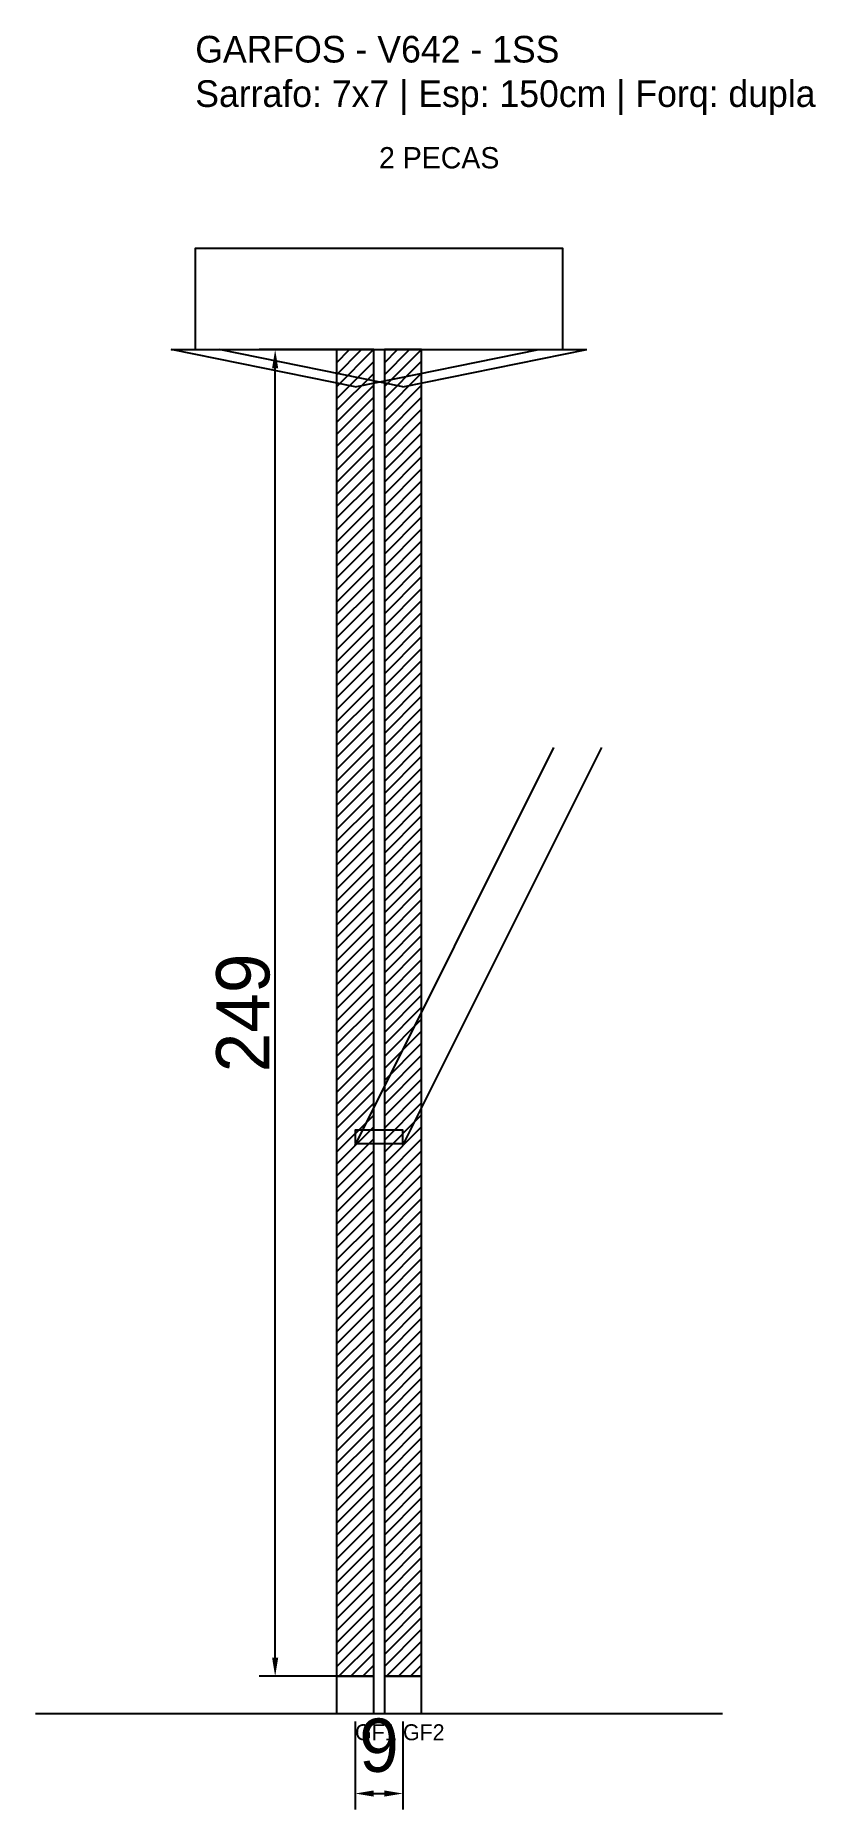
# Model space of a CAD drawing. Header units: metres. Extents: x -30 to 116, y -25 to 308.
import ezdxf

# ---------------------------------------------------------------- set-up
doc = ezdxf.new("R2010")
doc.units = ezdxf.units.M
for name, color, linetype in [('BARRA_ANCORAGEM', 1, 'Continuous'), ('COTA', 241, 'Continuous'), ('GARFOS OK', 3, 'Continuous'), ('NOME DA VIGA', 6, 'Continuous'), ('SARR_7x7', 40, 'Continuous'), ('TIRAS REESCORAMENTO', 252, 'Continuous'), ('VIGAS', 3, 'Continuous')]:
    doc.layers.add(name, color=color, linetype=linetype)
doc.dimstyles.new('EZ DXF', dxfattribs={"dimtxt": 10, "dimasz": 3.5, "dimexe": 3, "dimexo": 1.5, "dimgap": 1, "dimtad": 1, "dimdec": 1, "dimdsep": 46, "dimcen": 2.5, "dimazin": 3, "dimtfac": 1, "dimtmove": 0, "dimatfit": 3})

msp = doc.modelspace()

# ---------------------------------------------------------------- hatches: boundary and pattern name
at = {"layer": 'COTA'}
h = msp.add_hatch(dxfattribs=at)
h.set_pattern_fill('ANSI31', scale=0.5)
h.paths.add_polyline_path([(26.5, 0), (33.5, 0), (33.5, 249), (26.5, 249)])
h = msp.add_hatch(dxfattribs=at)
h.set_pattern_fill('ANSI31', scale=0.5)
h.paths.add_polyline_path([(35.5, 0), (42.5, 0), (42.5, 249), (35.5, 249)])

# ---------------------------------------------------------------- linework, layer by layer
at = {"layer": 'BARRA_ANCORAGEM'}
for p, q in [((30, 99.6), (67.35, 174.3)), ((39, 99.6), (76.35, 174.3))]:
    msp.add_line(p, q, dxfattribs=at)
at = {"layer": 'GARFOS OK'}
for p, q in [((30, 242), (-4.5, 249)), ((-4.5, 249), (64.5, 249)), ((39, 242), (4.5, 249)), ((4.5, 249), (73.5, 249)), ((30, 242), (64.5, 249)), ((39, 242), (73.5, 249))]:
    msp.add_line(p, q, dxfattribs=at)
at = {"layer": 'GARFOS OK', "linetype": 'CONTINUOUS'}
msp.add_line((-30, -7), (99, -7), dxfattribs=at)
at = {"layer": 'GARFOS OK'}
for points in [[(26.5, 0), (33.5, 0), (33.5, 249), (26.5, 249), (26.5, 0)], [(35.5, 0), (42.5, 0), (42.5, 249), (35.5, 249), (35.5, 0)]]:
    msp.add_lwpolyline(points, dxfattribs=at)
at = {"layer": 'SARR_7x7'}
for points in [[(26.5, -7), (33.5, -7), (33.5, 0), (26.5, 0), (26.5, -7)], [(35.5, -7), (42.5, -7), (42.5, 0), (35.5, 0), (35.5, -7)]]:
    msp.add_lwpolyline(points, dxfattribs=at)
at = {"layer": 'TIRAS REESCORAMENTO'}
msp.add_lwpolyline([(30, 100), (39, 100), (39, 102.5), (30, 102.5), (30, 100)], dxfattribs=at)
at = {"layer": 'VIGAS'}
msp.add_lwpolyline([(0, 249), (69, 249), (69, 268), (0, 268), (0, 249)], dxfattribs=at)

# ---------------------------------------------------------------- texts
at = {"layer": 'NOME DA VIGA'}
for s, height, p in [('2 PECAS', 4, (34.5, 283)), ('GF1', 3, (30, -12)), ('GF2', 3, (39, -12))]:
    msp.add_text(s, height=height, dxfattribs=at).set_placement(p)
at = {"layer": 'NOME DA VIGA', "insert": (0, 293), "char_height": 5, "attachment_point": 7}
msp.add_mtext('GARFOS - V642 - 1SS\\PSarrafo: 7x7 | Esp: 150cm | Forq: dupla', dxfattribs=at)

# ---------------------------------------------------------------- dimensions: what is measured, and where the dimension line sits
at = {"layer": 'COTA'}
msp.add_linear_dim(base=(15, 0), p1=(30, 0), p2=(30, 249), angle=90, dimstyle='EZ DXF', dxfattribs=at).render()
msp.add_linear_dim(base=(30, -22), p1=(30, -7), p2=(39, -7), dimstyle='EZ DXF', dxfattribs=at).render()

doc.saveas('drawing.dxf')
